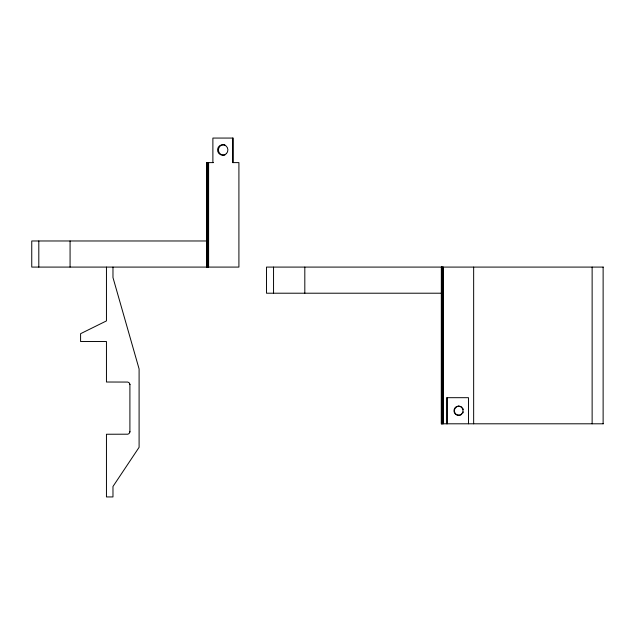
<?xml version="1.0" encoding="UTF-8"?>
<svg xmlns="http://www.w3.org/2000/svg" width="635" height="635" viewBox="0 0 635 635"><rect width="100%" height="100%" fill="white"/><g stroke="black" fill="none" stroke-linecap="round" stroke-linejoin="round"><path stroke-width="0.95" d="M112.974 267.089L112.974 277.543L139.097 368.951L139.097 447.31L112.974 486.481L112.974 496.935L106.45 496.935L106.45 434.245L127.849 434.197L129.191 433.483L129.953 431.633M213.408 162.616L206.542 162.616L206.589 267.089M206.851 240.975L31.75 240.975L31.75 267.089L238.911 267.089L238.911 162.616L232.561 162.616L232.561 138.065M603.25 267.089L266.494 267.089L266.494 293.211L442.127 293.211M458.494 406.17L458.914 406.17M458.494 415.314L458.914 415.314M603.25 423.799L441.285 423.799L441.333 267.089M129.953 384.627L129.191 382.778L127.849 382.064L106.45 382.016L106.45 341.527L80.589 341.527L80.589 333.692L106.45 320.905L106.45 267.089M603.123 267.089L603.123 423.799M592.13 267.089L592.13 423.799M473.654 267.089L473.654 423.799M468.471 423.799L468.471 397.685L446.461 397.685L446.461 423.799M447.484 397.685L447.484 423.799M443.349 267.089L443.349 423.799M442.857 267.089L442.857 423.799M442.412 267.089L442.412 423.799M442.023 267.089L442.023 423.799M441.706 267.089L441.706 423.799M441.476 267.089L441.476 423.799M304.816 267.089L304.816 293.211M273.55 267.089L273.55 293.211M233.283 162.616L233.283 138.065L212.884 138.065L212.884 162.616M208.605 162.616L208.605 267.089M208.113 162.616L208.113 267.089M207.669 162.616L207.669 267.089M207.28 162.616L207.28 267.089M206.962 162.616L206.962 267.089M206.732 162.616L206.732 267.089M129.905 384.111L129.905 432.149M70.072 240.975L70.072 267.089M38.806 240.975L38.806 267.089M461.177 414.703A4.572 4.532 -90 0 1 454.422 411.337A4.572 4.532 -90 0 1 460.081 406.329M461.177 406.781A4.572 4.532 -90 0 1 462.113 407.511M462.836 408.456A4.572 4.532 -90 0 1 463.288 409.559M463.288 411.925A4.572 4.532 -90 0 1 462.836 413.028M224.949 154.996A5.223 5.175 -90 0 1 218.432 149.955A5.223 5.175 -90 0 1 224.949 144.907M461.693 413.972A4.572 4.532 -90 0 0 459.661 406.329A4.572 4.532 -90 0 0 454.112 411.925A4.572 4.532 -90 0 0 461.693 413.972M226.385 153.646A5.223 5.175 -90 0 0 224.068 144.907A5.223 5.175 -90 0 0 217.718 151.305A5.223 5.175 -90 0 0 226.385 153.646"/></g></svg>
